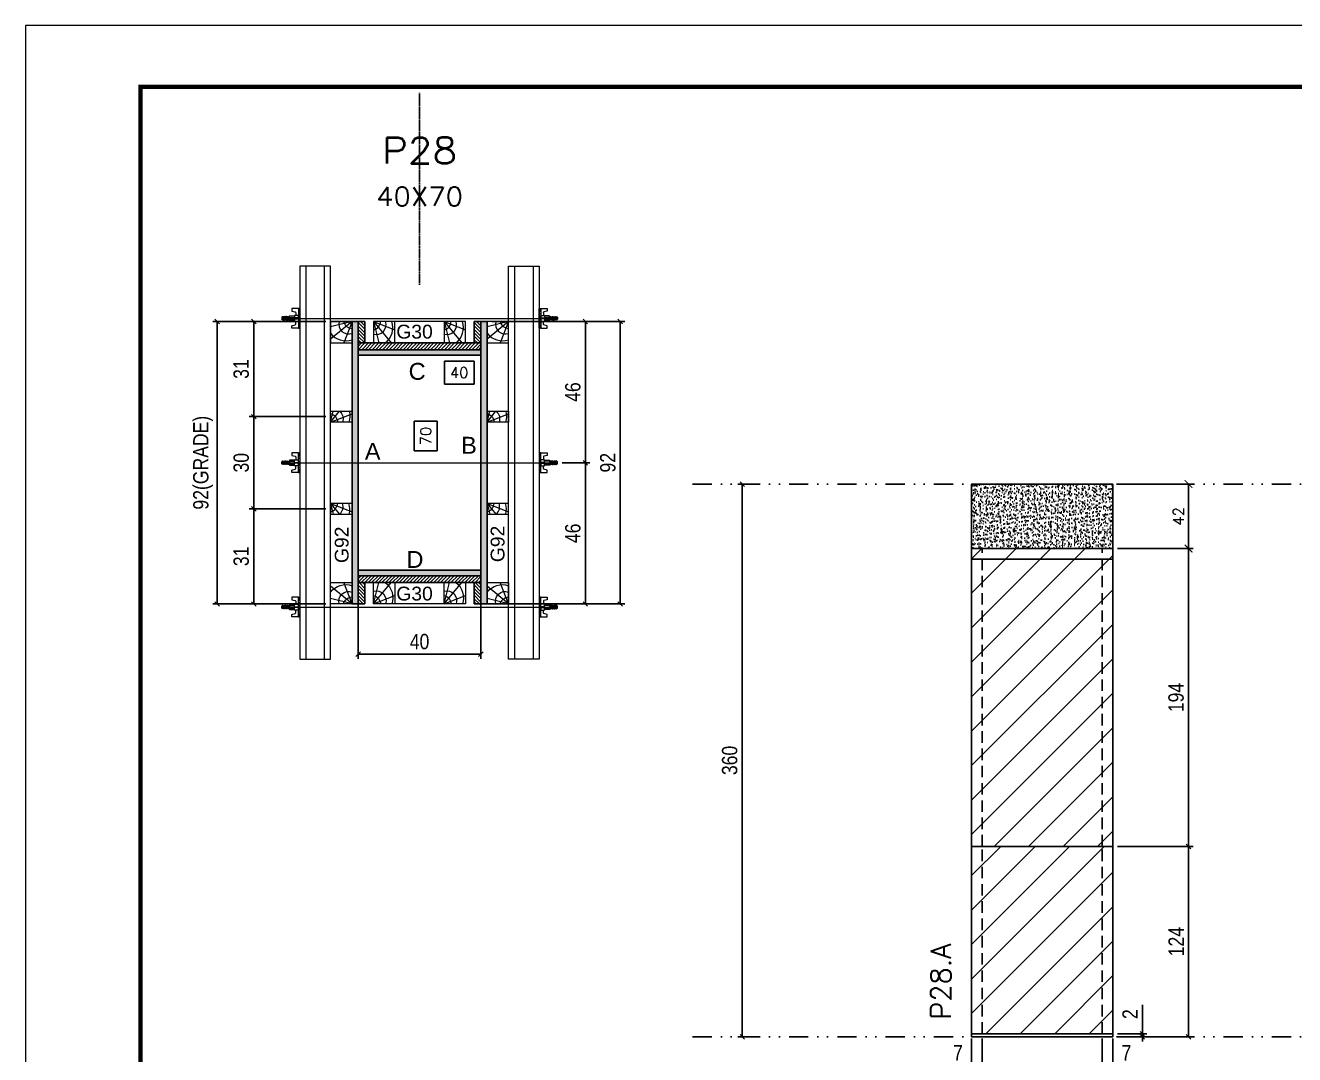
# Model space of a CAD drawing. Extents: x 2949 to 9203, y -16089 to 12527.
# Drawn here: x 4548 to 5374, y 8411 to 9081 of the extents above; entities that cross this region are included whole.
import ezdxf
from ezdxf.enums import TextEntityAlignment as Align

# ---------------------------------------------------------------- set-up
doc = ezdxf.new("R2010")
doc.units = 0
for name, pattern in [('DASHED', [0.75, 0.5, -0.25]), ('DIVIDE2', [0.625, 0.25, -0.125, 0, -0.125, 0, -0.125]), ('HIDDEN', [0.375, 0.25, -0.125])]:
    doc.linetypes.add(name, pattern=pattern)
for name, color, linetype in [('CHAPA', 1, 'Continuous'), ('COTA', 241, 'Continuous'), ('MEIO_PONT', 93, 'Continuous'), ('Nível', 160, 'Continuous'), ('Painéis', 200, 'Continuous'), ('Romaneio', 10, 'Continuous'), ('SARR_2.2x7', 40, 'Continuous'), ('SARRAFO', 251, 'Continuous'), ('Sarrafo de Pressão', 42, 'HIDDEN'), ('Texto de Titulo', 7, 'Continuous'), ('Texto Qtd Sarr', 242, 'Continuous'), ('TEXTO_GERAL', 7, 'Continuous')]:
    doc.layers.add(name, color=color, linetype=linetype)
for name, color, linetype, lineweight in [('Folhas', 255, 'Continuous', 9), ('Hachura', 251, 'Continuous', 9), ('Madeira', 126, 'Continuous', 18), ('Perfil Metálico', 224, 'Continuous', 18), ('SARRAFO DE PRESSAO', 251, 'DASHED', 9), ('Texto Seção', 7, 'Continuous', 15)]:
    doc.layers.add(name, color=color, linetype=linetype, lineweight=lineweight)
doc.styles.add('ARIAL', font='arial.ttf')
doc.styles.add('COTA TECNICA', font='techl___.ttf', dxfattribs={"height": 10})
doc.styles.add('COTA TECNICA 2X', font='techl___.ttf', dxfattribs={"height": 10})
doc.styles.add('COTA TECNICA-50', font='techl___.ttf', dxfattribs={"height": 10})
doc.styles.add('REGUA-120', font='ROMANS.shx', dxfattribs={"height": 15})
doc.styles.add('ROMANS', font='romans.shx')
doc.styles.add('SANSSERIF', font='sas_____.pfb')
doc.dimstyles.new('COTA PAINEL-50', dxfattribs={"dimtxt": 10, "dimasz": 3, "dimexe": 3, "dimexo": 3, "dimgap": 3, "dimtad": 1, "dimdec": 1, "dimzin": 12, "dimdsep": 46, "dimtxsty": 'COTA TECNICA-50', "dimblk1": 'OBLIQUE', "dimblk2": 'OBLIQUE', "dimsah": 1, "dimcen": 0.9, "dimclrd": 4, "dimclre": 4, "dimclrt": 240, "dimadec": 1, "dimazin": 3, "dimtfac": 1, "dimtdec": 1, "dimtmove": 0, "dimatfit": 3, "dimfxl": 1, "dimtolj": 1, "dimtzin": 12, "dimarcsym": 0})
doc.dimstyles.new('Cota Paínel', dxfattribs={"dimtxt": 7, "dimasz": 5, "dimexe": 3, "dimexo": 3, "dimgap": 3, "dimtad": 1, "dimdec": 1, "dimzin": 12, "dimdsep": 46, "dimtxsty": 'ROMANS', "dimblk": 'ARCHTICK', "dimcen": 0, "dimclrd": 4, "dimclre": 4, "dimclrt": 1, "dimadec": 1, "dimazin": 3, "dimtfac": 1, "dimtdec": 1, "dimtmove": 0, "dimatfit": 3, "dimldrblk": 'OBLIQUE', "dimfxl": 1, "dimtolj": 1, "dimtzin": 12, "dimarcsym": 0})
doc.dimstyles.new('PAINEL', dxfattribs={"dimtxt": 10, "dimasz": 3, "dimexe": 3, "dimexo": 3, "dimgap": 3, "dimtad": 1, "dimdec": 1, "dimzin": 12, "dimdsep": 46, "dimtxsty": 'COTA TECNICA', "dimblk1": 'OBLIQUE', "dimblk2": 'OBLIQUE', "dimsah": 1, "dimcen": 0.9, "dimclrd": 4, "dimclre": 4, "dimclrt": 240, "dimadec": 1, "dimazin": 3, "dimtfac": 1, "dimtdec": 1, "dimtmove": 0, "dimatfit": 3, "dimfxl": 1, "dimtolj": 1, "dimtzin": 12, "dimarcsym": 0})
doc.dimstyles.new('SECAO PILAR', dxfattribs={"dimtxt": 10, "dimasz": 3, "dimexe": 3, "dimexo": 3, "dimgap": 3, "dimtad": 1, "dimdec": 1, "dimlfac": 0.5, "dimzin": 12, "dimdsep": 46, "dimtxsty": 'COTA TECNICA 2X', "dimblk1": 'OBLIQUE', "dimblk2": 'OBLIQUE', "dimsah": 1, "dimcen": 0.9, "dimclrd": 256, "dimclre": 256, "dimclrt": 256, "dimadec": 1, "dimazin": 3, "dimtfac": 1, "dimtdec": 1, "dimtmove": 0, "dimatfit": 3, "dimfxl": 1, "dimtolj": 1, "dimtzin": 12, "dimarcsym": 0})
doc.dimstyles.new('SECÇÃO 2', dxfattribs={"dimtxt": 7, "dimasz": 6, "dimexe": 0.18, "dimexo": 2, "dimgap": -4, "dimtad": 3, "dimdec": 1, "dimlfac": 0.5, "dimzin": 12, "dimdsep": 46, "dimtxsty": 'ROMANS', "dimblk": 'ARCHTICK', "dimcen": 0.09, "dimse1": 1, "dimse2": 1, "dimsd1": 1, "dimsd2": 1, "dimclrd": 180, "dimclre": 5, "dimclrt": 1, "dimadec": 0, "dimazin": 3, "dimtfac": 1, "dimtdec": 1, "dimtofl": 0, "dimtmove": 0, "dimatfit": 3, "dimldrblk": 'ARCHTICK', "dimfxl": 1, "dimtolj": 1, "dimtzin": 0, "dimarcsym": 0})

# ---------------------------------------------------------------- blocks, each defined once
blk = doc.blocks.new('9999999999')
at = {"layer": 'Folhas'}
blk.add_lwpolyline([(98138.98, 34190.21), (99623.98, 34190.21), (99623.98, 35240.21), (98138.98, 35240.21)], close=True, dxfattribs=at)
at = {"layer": 'Folhas', "color": 30, "const_width": 3}
blk.add_lwpolyline([(98213.98, 34230.21), (99583.98, 34230.21), (99583.98, 35200.21), (98213.98, 35200.21)], close=True, dxfattribs=at)
blk = doc.blocks.new('*D461')
at = {"layer": 'COTA', "color": 180, "lineweight": -2, "transparency": 16777216}
for p, q in [((4815.84, 8823.22), (4800.84, 8823.22)), ((4800.84, 8823.22), (4800.84, 8803.89)), ((4815.84, 8803.89), (4815.84, 8823.22)), ((4800.84, 8803.89), (4815.84, 8803.89))]:
    blk.add_line(p, q, dxfattribs=at)
at = {"layer": 'Defpoints', "color": 0, "transparency": 16777216}
for p in [(4764.33, 8866.19), (4764.33, 8726.19), (4819.84, 8726.19)]:
    blk.add_point(p, dxfattribs=at)
at = {"layer": 'COTA', "color": 1, "transparency": 16777216, "insert": (4808.34, 8813.56), "char_height": 7, "attachment_point": 5, "rotation": 90, "style": 'ROMANS'}
blk.add_mtext('\\A1;70', dxfattribs=at)
blk = doc.blocks.new('_ArchTick')
at = {"color": 0, "linetype": 'ByBlock', "const_width": 0.15}
blk.add_lwpolyline([(-0.5, -0.5), (0.5, 0.5)], dxfattribs=at)
blk = doc.blocks.new('_Oblique')
at = {"color": 0, "linetype": 'ByBlock', "lineweight": -2}
blk.add_line((-0.5, -0.5), (0.5, 0.5), dxfattribs=at)
blk = doc.blocks.new('*D462')
at = {"layer": 'COTA', "lineweight": -2, "transparency": 16777216}
for p, q in [((4851.33, 8888.19), (4938.1, 8888.19)), ((4935.1, 8888.19), (4935.1, 8704.19)), ((4851.33, 8704.19), (4938.1, 8704.19))]:
    blk.add_line(p, q, dxfattribs=at)
at = {"layer": 'Defpoints', "color": 0, "transparency": 16777216}
for p in [(4848.33, 8888.19), (4848.33, 8704.19), (4935.1, 8704.19)]:
    blk.add_point(p, dxfattribs=at)
at = {"layer": 'COTA', "lineweight": -2, "transparency": 16777216, "xscale": 3, "yscale": 3, "zscale": 3}
for p, rotation in [((4935.1, 8888.19), 90), ((4935.1, 8704.19), 270)]:
    blk.add_blockref('_Oblique', p, dxfattribs=dict(at, rotation=rotation))
at = {"layer": 'COTA', "transparency": 16777216, "insert": (4927.02, 8796.19), "char_height": 10, "attachment_point": 5, "rotation": 90, "style": 'COTA TECNICA 2X'}
blk.add_mtext('\\A1;92', dxfattribs=at)
blk = doc.blocks.new('*D463')
at = {"layer": 'COTA', "lineweight": -2, "transparency": 16777216}
for p, q in [((4885.33, 8888.19), (4915.33, 8888.19)), ((4912.33, 8888.19), (4912.33, 8796.19)), ((4897.13, 8796.19), (4915.33, 8796.19))]:
    blk.add_line(p, q, dxfattribs=at)
at = {"layer": 'Defpoints', "color": 0, "transparency": 16777216}
for p in [(4882.33, 8888.19), (4894.13, 8796.19), (4912.33, 8796.19)]:
    blk.add_point(p, dxfattribs=at)
at = {"layer": 'COTA', "lineweight": -2, "transparency": 16777216, "xscale": 3, "yscale": 3, "zscale": 3}
for p, rotation in [((4912.33, 8888.19), 90), ((4912.33, 8796.19), 270)]:
    blk.add_blockref('_Oblique', p, dxfattribs=dict(at, rotation=rotation))
at = {"layer": 'COTA', "transparency": 16777216, "insert": (4904.23, 8842.19), "char_height": 10, "attachment_point": 5, "rotation": 90, "style": 'COTA TECNICA 2X'}
blk.add_mtext('\\A1;46', dxfattribs=at)
blk = doc.blocks.new('*D464')
at = {"layer": 'COTA', "lineweight": -2, "transparency": 16777216}
for p, q in [((4897.13, 8796.19), (4915.33, 8796.19)), ((4912.33, 8704.19), (4912.33, 8796.19)), ((4885.33, 8704.19), (4915.33, 8704.19))]:
    blk.add_line(p, q, dxfattribs=at)
at = {"layer": 'Defpoints', "color": 0, "transparency": 16777216}
for p in [(4894.13, 8796.19), (4912.33, 8796.19), (4882.33, 8704.19)]:
    blk.add_point(p, dxfattribs=at)
at = {"layer": 'COTA', "lineweight": -2, "transparency": 16777216, "xscale": 3, "yscale": 3, "zscale": 3}
for p, rotation in [((4912.33, 8796.19), 90), ((4912.33, 8704.19), 270)]:
    blk.add_blockref('_Oblique', p, dxfattribs=dict(at, rotation=rotation))
at = {"layer": 'COTA', "transparency": 16777216, "insert": (4904.23, 8750.19), "char_height": 10, "attachment_point": 5, "rotation": 90, "style": 'COTA TECNICA 2X'}
blk.add_mtext('\\A1;46', dxfattribs=at)
blk = doc.blocks.new('*D465')
at = {"layer": 'COTA', "color": 180, "lineweight": -2, "transparency": 16777216}
for p, q in [((4839.83, 8862.39), (4820.5, 8862.39)), ((4820.5, 8862.39), (4820.5, 8847.39)), ((4839.83, 8847.39), (4839.83, 8862.39)), ((4820.5, 8847.39), (4839.83, 8847.39))]:
    blk.add_line(p, q, dxfattribs=at)
at = {"layer": 'Defpoints', "color": 0, "transparency": 16777216}
for p in [(4764.33, 8866.19), (4844.33, 8866.19), (4844.33, 8843.39)]:
    blk.add_point(p, dxfattribs=at)
at = {"layer": 'COTA', "color": 1, "transparency": 16777216, "insert": (4830.16, 8854.89), "char_height": 7, "attachment_point": 5, "style": 'ROMANS'}
blk.add_mtext('\\A1;40', dxfattribs=at)
blk = doc.blocks.new('titulo1')
at = {"layer": 'Defpoints', "color": 252, "linetype": 'HIDDEN', "ltscale": 2}
blk.add_line((0, 0), (0, 125), dxfattribs=at)
at = {"layer": 'Defpoints', "style": 'ROMANS', "oblique": 15}
blk.add_attdef('FOLHA', text='', height=10, dxfattribs=at).set_placement((0, 15.58), align=Align.MIDDLE_CENTER)
at = {"layer": 'Texto Qtd Sarr', "color": 3, "style": 'ROMANS', "oblique": 15}
for tag, height, p in [('TITULO', 17, (0, 71.45)), ('SEÇÃO', 12, (0, 41.55))]:
    blk.add_attdef(tag, text='', height=height, dxfattribs=at).set_placement(p, align=Align.MIDDLE_CENTER)
blk = doc.blocks.new('PONTALETE')
at = {"layer": 'Madeira'}
for q in [(2.71, 7), (7, 5.76), (7, 1.74)]:
    blk.add_line((0, 0), q, dxfattribs=at)
blk.add_lwpolyline([(0, 0), (7, 0), (7, 7), (0, 7)], close=True, dxfattribs=at)
for centre, radius, start, end in [((2.04, 0.06), 6.23, 37.2818, 109.0913), ((1.09, 0.9), 3.19, 343.603, 109.9847), ((-0.21, -0.78), 3.09, 14.6322, 86.0383)]:
    blk.add_arc(centre, radius, start, end, dxfattribs=at)
blk = doc.blocks.new('*D466')
at = {"layer": 'COTA', "lineweight": -2, "transparency": 16777216}
for p, q in [((4743.33, 8888.19), (4669.55, 8888.19)), ((4672.55, 8888.19), (4672.55, 8704.19)), ((4743.33, 8704.19), (4669.55, 8704.19))]:
    blk.add_line(p, q, dxfattribs=at)
at = {"layer": 'Defpoints', "color": 0, "transparency": 16777216}
for p in [(4746.33, 8888.19), (4672.55, 8704.19), (4746.33, 8704.19)]:
    blk.add_point(p, dxfattribs=at)
at = {"layer": 'COTA', "lineweight": -2, "transparency": 16777216, "xscale": 3, "yscale": 3, "zscale": 3}
for p, rotation in [((4672.55, 8888.19), 90), ((4672.55, 8704.19), 270)]:
    blk.add_blockref('_Oblique', p, dxfattribs=dict(at, rotation=rotation))
at = {"layer": 'COTA', "transparency": 16777216, "insert": (4663.33, 8796.19), "char_height": 10, "attachment_point": 5, "rotation": 90, "style": 'COTA TECNICA 2X'}
blk.add_mtext('\\A1;92(GRADE)', dxfattribs=at)
blk = doc.blocks.new('MEIO PONTALETE')
at = {"layer": 'Madeira'}
for q in [(2.71, 7), (3.5, 2.88), (3.5, 0.87)]:
    blk.add_line((0, 0), q, dxfattribs=at)
blk.add_lwpolyline([(0, 0), (3.5, 0), (3.5, 7), (0, 7)], close=True, dxfattribs=at)
for centre, radius, start, end in [((2.04, 0.06), 6.23, 76.4499, 109.0913), ((1.09, 0.9), 3.19, 40.9063, 109.9847), ((-0.21, -0.78), 3.09, 14.6322, 86.0383)]:
    blk.add_arc(centre, radius, start, end, dxfattribs=at)
blk = doc.blocks.new('*D467')
at = {"layer": 'COTA', "lineweight": -2, "transparency": 16777216}
for p, q in [((4743.33, 8766.19), (4693.39, 8766.19)), ((4696.39, 8766.19), (4696.39, 8704.19)), ((4743.33, 8704.19), (4693.39, 8704.19))]:
    blk.add_line(p, q, dxfattribs=at)
at = {"layer": 'Defpoints', "color": 0, "transparency": 16777216}
for p in [(4746.33, 8766.19), (4696.39, 8704.19), (4746.33, 8704.19)]:
    blk.add_point(p, dxfattribs=at)
at = {"layer": 'COTA', "lineweight": -2, "transparency": 16777216, "xscale": 3, "yscale": 3, "zscale": 3}
for p, rotation in [((4696.39, 8766.19), 90), ((4696.39, 8704.19), 270)]:
    blk.add_blockref('_Oblique', p, dxfattribs=dict(at, rotation=rotation))
at = {"layer": 'COTA', "transparency": 16777216, "insert": (4688.17, 8735.19), "char_height": 10, "attachment_point": 5, "rotation": 90, "style": 'COTA TECNICA 2X'}
blk.add_mtext('\\A1;31', dxfattribs=at)
blk = doc.blocks.new('C')
at = {"layer": 'Hachura', "color": 0}
for p, q in [((0, 3.22), (0, -3.22)), ((0.45, 3.22), (0, 3.22)), ((0.46, 3.16), (0, 3.16)), ((0.46, 3.05), (0, 3.05)), ((0.46, 2.88), (0, 2.88)), ((0, 2.75), (0, -1.16)), ((0.46, 2.65), (0, 2.65)), ((0.46, 2.23), (0, 2.23)), ((0.46, 1.51), (0, 1.51)), ((0.39, 0.49), (0.17, 0.49)), ((0.45, -3.23), (0.45, 3.22)), ((0.45, 3.22), (2.58, 3.22)), ((1.74, 0.97), (0.45, 0.97)), ((1.45, 0.1), (0.45, 0.1)), ((1.35, 1.94), (1.35, 0.96)), ((2.58, 2.39), (1.47, 2.09)), ((1.74, -0.97), (1.74, 0.97)), ((1.74, 0.97), (1.74, 0.84)), ((1.74, 0.97), (1.74, 0.84)), ((1.74, 0.84), (3.35, 0.84)), ((3.35, 0.45), (1.74, 0.45)), ((2.58, 3.22), (2.58, 2.39)), ((3.32, 0.84), (3.32, -0.84)), ((3.35, 0.84), (3.35, -0.84)), ((3.68, 0.45), (3.35, 0.45)), ((3.84, -0.52), (3.35, 0.45)), ((3.35, 0.06), (3.67, -0.57)), ((3.68, 0.45), (4.16, -0.52)), ((3.72, 0.5), (4.25, -0.57)), ((4.37, -0.55), (3.83, 0.53)), ((4.15, 0.45), (3.93, 0.45)), ((4.42, -0.52), (3.93, 0.45)), ((4.15, 0.45), (4.26, 0.45)), ((4.26, 0.45), (4.74, -0.52)), ((4.3, 0.5), (4.83, -0.57)), ((4.95, -0.55), (4.41, 0.53)), ((4.51, 0.45), (4.84, 0.45)), ((5, -0.52), (4.51, 0.45)), ((4.84, 0.45), (5.32, -0.52)), ((4.88, 0.5), (5.41, -0.57)), ((5.53, -0.55), (4.99, 0.53)), ((5.58, -0.52), (5.09, 0.45)), ((5.42, 0.45), (5.09, 0.45)), ((5.58, -0.52), (5.09, 0.45)), ((5.42, 0.45), (5.74, -0.19)), ((5.46, 0.5), (5.74, -0.07)), ((5.74, 0.19), (5.57, 0.53)), ((5.74, 0.32), (5.68, 0.45)), ((5.68, 0.45), (5.74, 0.45)), ((5.74, 0.45), (5.9, 0.29)), ((5.74, 0.45), (5.74, -0.52)), ((5.9, -0.36), (5.9, 0.29)), ((0.45, 0), (0, 0)), ((0.46, -1.52), (0, -1.52)), ((0.46, -2.23), (0, -2.23)), ((0.46, -2.65), (0, -2.65)), ((0.46, -2.88), (0, -2.88)), ((0.46, -3.05), (0, -3.05)), ((0.46, -3.16), (0, -3.16)), ((0, -3.22), (2.57, -3.22)), ((0.08, -0.48), (0.29, -0.48)), ((0.29, -0.48), (0.4, -0.48)), ((0.45, 0), (0.45, -0.97)), ((0.45, -0.16), (1.45, -0.16)), ((0.45, -0.65), (0.45, -0.32)), ((0.45, -3.23), (0.45, -0.65)), ((0.45, -0.97), (1.74, -0.97)), ((1.35, -1.94), (1.35, -0.97)), ((2.58, -2.39), (1.47, -2.1)), ((3.35, -0.32), (1.74, -0.32)), ((3.35, -0.84), (1.74, -0.84)), ((2.58, -3.23), (2.58, -2.39)), ((3.35, -0.07), (3.58, -0.52)), ((3.35, -0.52), (3.58, -0.52)), ((3.84, -0.52), (4.16, -0.52)), ((4.42, -0.52), (4.74, -0.52)), ((4.63, -0.52), (4.74, -0.52)), ((5, -0.52), (5.32, -0.52)), ((5.58, -0.52), (5.74, -0.52)), ((5.74, -0.52), (5.9, -0.36)), ((5.74, -0.52), (5.74, -0.52))]:
    blk.add_line(p, q, dxfattribs=at)
for centre, radius, start, end in [((1.52, 1.94), 0.161, 104.7436, 180), ((1.44, -0.03), 0.129, 272.695, 87.305), ((3.81, 0.39), 0.143, 25.5688, 154.4312), ((4.39, 0.39), 0.143, 25.5688, 154.4312), ((4.97, 0.39), 0.143, 25.5688, 154.4312), ((5.55, 0.39), 0.143, 25.5688, 154.4312), ((0.17, -0.37), 0.174, 221.744, 317.8592), ((1.52, -1.94), 0.161, 180, 255.2564), ((3.71, -0.4), 0.174, 222.1408, 318.256), ((4.29, -0.4), 0.174, 222.1408, 318.256), ((4.87, -0.4), 0.174, 222.1408, 318.256), ((5.45, -0.4), 0.174, 222.1408, 318.256), ((5.61, -0.4), 0.174, 317.8592, 318.256)]:
    blk.add_arc(centre, radius, start, end, dxfattribs=at)
blk = doc.blocks.new('*D468')
at = {"layer": 'COTA', "lineweight": -2, "transparency": 16777216}
for p, q in [((4743.33, 8888.19), (4693.39, 8888.19)), ((4696.39, 8888.19), (4696.39, 8826.19)), ((4743.33, 8826.19), (4693.39, 8826.19))]:
    blk.add_line(p, q, dxfattribs=at)
at = {"layer": 'Defpoints', "color": 0, "transparency": 16777216}
for p in [(4746.33, 8888.19), (4696.39, 8826.19), (4746.33, 8826.19)]:
    blk.add_point(p, dxfattribs=at)
at = {"layer": 'COTA', "lineweight": -2, "transparency": 16777216, "xscale": 3, "yscale": 3, "zscale": 3}
for p, rotation in [((4696.39, 8888.19), 90), ((4696.39, 8826.19), 270)]:
    blk.add_blockref('_Oblique', p, dxfattribs=dict(at, rotation=rotation))
at = {"layer": 'COTA', "transparency": 16777216, "insert": (4688.17, 8857.19), "char_height": 10, "attachment_point": 5, "rotation": 90, "style": 'COTA TECNICA 2X'}
blk.add_mtext('\\A1;31', dxfattribs=at)
blk = doc.blocks.new('*D469')
at = {"layer": 'COTA', "lineweight": -2, "transparency": 16777216}
for p, q in [((4743.33, 8826.19), (4693.39, 8826.19)), ((4696.39, 8826.19), (4696.39, 8766.19)), ((4743.33, 8766.19), (4693.39, 8766.19))]:
    blk.add_line(p, q, dxfattribs=at)
at = {"layer": 'Defpoints', "color": 0, "transparency": 16777216}
for p in [(4746.33, 8826.19), (4696.39, 8766.19), (4746.33, 8766.19)]:
    blk.add_point(p, dxfattribs=at)
at = {"layer": 'COTA', "lineweight": -2, "transparency": 16777216, "xscale": 3, "yscale": 3, "zscale": 3}
for p, rotation in [((4696.39, 8826.19), 90), ((4696.39, 8766.19), 270)]:
    blk.add_blockref('_Oblique', p, dxfattribs=dict(at, rotation=rotation))
at = {"layer": 'COTA', "transparency": 16777216, "insert": (4688.17, 8796.19), "char_height": 10, "attachment_point": 5, "rotation": 90, "style": 'COTA TECNICA 2X'}
blk.add_mtext('\\A1;30', dxfattribs=at)
blk = doc.blocks.new('*D480')
at = {"layer": 'COTA', "lineweight": -2, "transparency": 16777216}
for p, q in [((4764.33, 8719.59), (4764.33, 8668.55)), ((4844.33, 8719.59), (4844.33, 8668.55)), ((4764.33, 8671.55), (4844.33, 8671.55))]:
    blk.add_line(p, q, dxfattribs=at)
at = {"layer": 'Defpoints', "color": 0, "transparency": 16777216}
for p in [(4764.33, 8722.59), (4844.33, 8722.59), (4844.33, 8671.55)]:
    blk.add_point(p, dxfattribs=at)
at = {"layer": 'COTA', "lineweight": -2, "transparency": 16777216, "xscale": 3, "yscale": 3, "zscale": 3, "rotation": 180}
blk.add_blockref('_Oblique', (4764.33, 8671.55), dxfattribs=at)
at = {"layer": 'COTA', "lineweight": -2, "transparency": 16777216, "xscale": 3, "yscale": 3, "zscale": 3}
blk.add_blockref('_Oblique', (4844.33, 8671.55), dxfattribs=at)
at = {"layer": 'COTA', "transparency": 16777216, "insert": (4804.33, 8679.65), "char_height": 10, "attachment_point": 5, "style": 'COTA TECNICA 2X'}
blk.add_mtext('\\A1;40', dxfattribs=at)
blk = doc.blocks.new('*D481')
at = {"layer": 'Defpoints', "color": 0, "linetype": 'ByBlock', "transparency": 16777216}
for p in [(5024.96, 8782.29), (5014.61, 8422.29), (5024.96, 8422.29)]:
    blk.add_point(p, dxfattribs=at)
at = {"layer": 'Romaneio', "color": 4, "linetype": 'ByBlock', "lineweight": -2, "transparency": 16777216}
for p, q in [((5021.96, 8782.29), (5011.61, 8782.29)), ((5014.61, 8782.29), (5014.61, 8422.29)), ((5021.96, 8422.29), (5011.61, 8422.29))]:
    blk.add_line(p, q, dxfattribs=at)
at = {"layer": 'Romaneio', "color": 4, "linetype": 'ByBlock', "lineweight": -2, "transparency": 16777216, "xscale": 3, "yscale": 3, "zscale": 3}
for p, rotation in [((5014.61, 8782.29), 90), ((5014.61, 8422.29), 270)]:
    blk.add_blockref('_Oblique', p, dxfattribs=dict(at, rotation=rotation))
at = {"layer": 'Romaneio', "color": 240, "linetype": 'ByBlock', "transparency": 16777216, "insert": (5006.39, 8602.29), "char_height": 10, "attachment_point": 5, "rotation": 90, "style": 'COTA TECNICA'}
blk.add_mtext('\\A1;360', dxfattribs=at)
blk = doc.blocks.new('*D451')
at = {"layer": 'COTA', "color": 4, "lineweight": -2, "transparency": 16777216}
for p, q in [((5163.95, 8421.29), (5163.95, 8367.12)), ((5255.95, 8421.29), (5255.95, 8367.12)), ((5255.95, 8370.12), (5163.95, 8370.12))]:
    blk.add_line(p, q, dxfattribs=at)
at = {"layer": 'Defpoints', "color": 0, "transparency": 16777216}
for p in [(5163.95, 8424.29), (5255.95, 8424.29), (5163.95, 8370.12)]:
    blk.add_point(p, dxfattribs=at)
at = {"layer": 'COTA', "color": 4, "lineweight": -2, "transparency": 16777216, "xscale": 3, "yscale": 3, "zscale": 3, "rotation": 180}
blk.add_blockref('_Oblique', (5163.95, 8370.12), dxfattribs=at)
at = {"layer": 'COTA', "color": 4, "lineweight": -2, "transparency": 16777216, "xscale": 3, "yscale": 3, "zscale": 3}
blk.add_blockref('_Oblique', (5255.95, 8370.12), dxfattribs=at)
at = {"layer": 'COTA', "color": 240, "transparency": 16777216, "insert": (5209.95, 8378.2), "char_height": 10, "attachment_point": 5, "style": 'COTA TECNICA'}
blk.add_mtext('\\A1;92', dxfattribs=at)
blk = doc.blocks.new('*D452')
at = {"layer": 'COTA', "color": 4, "lineweight": -2, "transparency": 16777216}
for p, q in [((5248.95, 8421.29), (5248.95, 8400.78)), ((5255.95, 8419.29), (5255.95, 8400.78)), ((5248.95, 8403.78), (5255.95, 8403.78)), ((5255.95, 8403.78), (5270.68, 8403.78))]:
    blk.add_line(p, q, dxfattribs=at)
at = {"layer": 'Defpoints', "color": 0, "transparency": 16777216}
for p in [(5248.95, 8424.29), (5255.95, 8422.29), (5255.95, 8403.78)]:
    blk.add_point(p, dxfattribs=at)
at = {"layer": 'COTA', "color": 4, "lineweight": -2, "transparency": 16777216, "xscale": 3, "yscale": 3, "zscale": 3, "rotation": 180}
blk.add_blockref('_Oblique', (5248.95, 8403.78), dxfattribs=at)
at = {"layer": 'COTA', "color": 4, "lineweight": -2, "transparency": 16777216, "xscale": 3, "yscale": 3, "zscale": 3}
blk.add_blockref('_Oblique', (5255.95, 8403.78), dxfattribs=at)
at = {"layer": 'COTA', "color": 240, "transparency": 16777216, "insert": (5264.82, 8411.86), "char_height": 10, "attachment_point": 5, "style": 'COTA TECNICA-50'}
blk.add_mtext('\\A1;7', dxfattribs=at)
blk = doc.blocks.new('*D453')
at = {"layer": 'COTA', "color": 4, "lineweight": -2, "transparency": 16777216}
for p, q in [((5163.95, 8419.29), (5163.95, 8400.78)), ((5170.95, 8421.29), (5170.95, 8400.78)), ((5163.95, 8403.78), (5149.22, 8403.78)), ((5170.95, 8403.78), (5163.95, 8403.78))]:
    blk.add_line(p, q, dxfattribs=at)
at = {"layer": 'Defpoints', "color": 0, "transparency": 16777216}
for p in [(5163.95, 8422.29), (5170.95, 8424.29), (5163.95, 8403.78)]:
    blk.add_point(p, dxfattribs=at)
at = {"layer": 'COTA', "color": 4, "lineweight": -2, "transparency": 16777216, "xscale": 3, "yscale": 3, "zscale": 3, "rotation": 180}
blk.add_blockref('_Oblique', (5163.95, 8403.78), dxfattribs=at)
at = {"layer": 'COTA', "color": 4, "lineweight": -2, "transparency": 16777216, "xscale": 3, "yscale": 3, "zscale": 3}
blk.add_blockref('_Oblique', (5170.95, 8403.78), dxfattribs=at)
at = {"layer": 'COTA', "color": 240, "transparency": 16777216, "insert": (5155.09, 8411.86), "char_height": 10, "attachment_point": 5, "style": 'COTA TECNICA-50'}
blk.add_mtext('\\A1;7', dxfattribs=at)
blk = doc.blocks.new('*D475')
at = {"layer": 'Defpoints', "color": 0, "linetype": 'ByBlock', "transparency": 16777216}
for p in [(5255.95, 8546.29), (5305.32, 8546.29), (5255.95, 8422.29)]:
    blk.add_point(p, dxfattribs=at)
at = {"layer": 'Romaneio', "color": 4, "linetype": 'ByBlock', "lineweight": -2, "transparency": 16777216}
for p, q in [((5258.95, 8546.29), (5308.32, 8546.29)), ((5305.32, 8422.29), (5305.32, 8546.29)), ((5258.95, 8422.29), (5308.32, 8422.29))]:
    blk.add_line(p, q, dxfattribs=at)
at = {"layer": 'Romaneio', "color": 4, "linetype": 'ByBlock', "lineweight": -2, "transparency": 16777216, "xscale": 3, "yscale": 3, "zscale": 3}
for p, rotation in [((5305.32, 8546.29), 90), ((5305.32, 8422.29), 270)]:
    blk.add_blockref('_Oblique', p, dxfattribs=dict(at, rotation=rotation))
at = {"layer": 'Romaneio', "color": 240, "linetype": 'ByBlock', "transparency": 16777216, "insert": (5297.25, 8484.29), "char_height": 10, "attachment_point": 5, "rotation": 90, "style": 'COTA TECNICA'}
blk.add_mtext('\\A1;124', dxfattribs=at)
blk = doc.blocks.new('*D454')
at = {"layer": 'COTA', "color": 4, "lineweight": -2, "transparency": 16777216}
for p, q in [((5275.21, 8424.29), (5275.21, 8443.09)), ((5258.95, 8424.29), (5278.21, 8424.29)), ((5258.95, 8422.29), (5278.21, 8422.29)), ((5275.21, 8422.29), (5275.21, 8424.29)), ((5275.21, 8422.29), (5275.21, 8419.29))]:
    blk.add_line(p, q, dxfattribs=at)
at = {"layer": 'Defpoints', "color": 0, "transparency": 16777216}
for p in [(5255.95, 8424.29), (5255.95, 8422.29), (5275.21, 8422.29)]:
    blk.add_point(p, dxfattribs=at)
at = {"layer": 'COTA', "color": 4, "lineweight": -2, "transparency": 16777216, "xscale": 3, "yscale": 3, "zscale": 3}
for p, rotation in [((5275.21, 8424.29), 270), ((5275.21, 8422.29), 90)]:
    blk.add_blockref('_Oblique', p, dxfattribs=dict(at, rotation=rotation))
at = {"layer": 'COTA', "color": 240, "transparency": 16777216, "insert": (5267.21, 8437.04), "char_height": 10, "attachment_point": 5, "rotation": 90, "style": 'COTA TECNICA-50'}
blk.add_mtext('\\A1;2', dxfattribs=at)
blk = doc.blocks.new('*D476')
at = {"layer": 'Defpoints', "color": 0, "linetype": 'ByBlock', "transparency": 16777216}
for p in [(5255.95, 8740.27), (5305.32, 8740.27), (5255.95, 8546.29)]:
    blk.add_point(p, dxfattribs=at)
at = {"layer": 'Romaneio', "color": 4, "linetype": 'ByBlock', "lineweight": -2, "transparency": 16777216}
for p, q in [((5258.95, 8740.27), (5308.32, 8740.27)), ((5305.32, 8546.29), (5305.32, 8740.27)), ((5258.95, 8546.29), (5308.32, 8546.29))]:
    blk.add_line(p, q, dxfattribs=at)
at = {"layer": 'Romaneio', "color": 4, "linetype": 'ByBlock', "lineweight": -2, "transparency": 16777216, "xscale": 3, "yscale": 3, "zscale": 3}
for p, rotation in [((5305.32, 8740.27), 90), ((5305.32, 8546.29), 270)]:
    blk.add_blockref('_Oblique', p, dxfattribs=dict(at, rotation=rotation))
at = {"layer": 'Romaneio', "color": 240, "linetype": 'ByBlock', "transparency": 16777216, "insert": (5297.22, 8643.28), "char_height": 10, "attachment_point": 5, "rotation": 90, "style": 'COTA TECNICA'}
blk.add_mtext('\\A1;194', dxfattribs=at)
blk = doc.blocks.new('*D479')
at = {"layer": 'Defpoints', "color": 0, "linetype": 'ByBlock', "transparency": 16777216}
for p in [(5255.95, 8546.29), (5305.32, 8546.29), (5255.95, 8422.29)]:
    blk.add_point(p, dxfattribs=at)
at = {"layer": 'Romaneio', "color": 4, "linetype": 'ByBlock', "lineweight": -2, "transparency": 16777216}
for p, q in [((5258.95, 8546.29), (5308.32, 8546.29)), ((5305.32, 8422.29), (5305.32, 8546.29)), ((5258.95, 8422.29), (5308.32, 8422.29))]:
    blk.add_line(p, q, dxfattribs=at)
at = {"layer": 'Romaneio', "color": 4, "linetype": 'ByBlock', "lineweight": -2, "transparency": 16777216, "xscale": 3, "yscale": 3, "zscale": 3}
for p, rotation in [((5305.32, 8546.29), 90), ((5305.32, 8422.29), 270)]:
    blk.add_blockref('_Oblique', p, dxfattribs=dict(at, rotation=rotation))
at = {"layer": 'Romaneio', "color": 240, "linetype": 'ByBlock', "transparency": 16777216, "insert": (5297.25, 8484.29), "char_height": 10, "attachment_point": 5, "rotation": 90, "style": 'COTA TECNICA'}
blk.add_mtext('\\A1;124', dxfattribs=at)
blk = doc.blocks.new('*D470')
at = {"layer": 'COTA', "color": 4, "lineweight": -2, "transparency": 16777216}
for p, q in [((5258.95, 8782.29), (5308.32, 8782.29)), ((5305.32, 8740.27), (5305.32, 8782.29)), ((5258.95, 8740.27), (5308.32, 8740.27))]:
    blk.add_line(p, q, dxfattribs=at)
at = {"layer": 'Defpoints', "color": 0, "transparency": 16777216}
for p in [(5255.95, 8782.29), (5305.32, 8782.29), (5255.95, 8740.27)]:
    blk.add_point(p, dxfattribs=at)
at = {"layer": 'COTA', "color": 4, "lineweight": -2, "transparency": 16777216, "xscale": 5, "yscale": 5, "zscale": 5}
for p, rotation in [((5305.32, 8782.29), 90), ((5305.32, 8740.27), 270)]:
    blk.add_blockref('_ArchTick', p, dxfattribs=dict(at, rotation=rotation))
at = {"layer": 'COTA', "color": 1, "transparency": 16777216, "insert": (5298.82, 8761.28), "char_height": 7, "attachment_point": 5, "rotation": 90, "style": 'ROMANS'}
blk.add_mtext('\\A1;42', dxfattribs=at)

msp = doc.modelspace()

# ---------------------------------------------------------------- hatches: boundary and pattern name
at = {"layer": 'COTA', "linetype": 'ByBlock'}
h = msp.add_hatch(dxfattribs=at)
h.set_pattern_fill('AR-CONC', color=256, scale=0.03)
h.set_pattern_definition([(50, (-126071.9665, -22730.491), (5.46554007, -0.47817257), [0.5715, -6.2865]), (355, (-126071.9665, -22730.491), (-1.05730264, 5.73170536), [0.4572, -5.02921753]), (100.4514447, (-126071.511, -22730.531), (4.40823741, 5.25353256), [0.48570026, -5.34270734]), (46.1842, (-126071.9665, -22728.967), (8.13237123, -1.26126984), [0.85725, -9.42975]), (96.6355576, (-126071.289, -22729.072), (7.122124, 7.42278374), [0.7285507, -8.01406824]), (351.184151, (-126071.9665, -22728.967), (7.122124, 7.42278374), [0.685799, -7.54379196]), (21, (-126071.2045, -22729.348), (4.54843174, -3.06795595), [0.5715, -6.2865]), (326, (-126071.2045, -22729.348), (1.85406085, 5.52563898), [0.4572, -5.0292]), (71.451445, (-126070.8255, -22729.6037), (6.40249258, 2.45768307), [0.48570026, -5.34269813]), (37.5, (-126071.9665, -22730.491), (0.092658098, 2.536651166), [0, -4.96824, 0, -5.1054, 0, -5.04825]), (7.5, (-126071.9665, -22730.491), (2.004589875, 3.005417245), [0, -2.91084, 0, -4.85394, 0, -1.92405]), (327.5, (-126073.6658, -22730.491), (4.067717855, -0.17186232), [0, -1.905, 0, -5.9436, 0, -7.8867]), (317.5, (-126074.4278, -22730.491), (4.44387544, 0.76279473), [0, -2.4765, 0, -3.94716, 0, -5.6007])])
h.paths.add_polyline_path([(5255.95, 8782.27), (5163.95, 8782.27), (5163.95, 8740.27), (5255.95, 8740.27)])
at = {"layer": 'Hachura'}
h = msp.add_hatch(color=256, dxfattribs=at)
h.dxf.hatch_style = 1
h.paths.add_polyline_path([(4764.33, 8704.19), (4760.33, 8704.19), (4760.33, 8888.19), (4764.33, 8888.19)])
h = msp.add_hatch(color=256, dxfattribs=at)
h.dxf.hatch_style = 1
h.paths.add_polyline_path([(4764.33, 8704.19), (4760.33, 8704.19), (4760.33, 8888.19), (4764.33, 8888.19)])
h = msp.add_hatch(dxfattribs=at)
h.set_pattern_fill('ANSI31', color=256, scale=0.5, angle=90, style=0)
h.set_pattern_definition([(135, (-18127.0793, 18012.1393), (-1.12253202, -1.12253202), [])])
h.paths.add_polyline_path([(4764.33, 8874.19), (4768.73, 8874.19), (4768.73, 8888.19), (4764.33, 8888.19)])
h = msp.add_hatch(dxfattribs=at)
h.set_pattern_fill('ANSI31', color=256, scale=0.5, angle=90, style=0)
h.set_pattern_definition([(135, (-18085.0793, 18012.1393), (-1.12253202, -1.12253202), [])])
h.paths.add_polyline_path([(4844.33, 8874.19), (4839.93, 8874.19), (4839.93, 8888.19), (4844.33, 8888.19)])
h = msp.add_hatch(color=256, dxfattribs=at)
h.dxf.hatch_style = 1
h.paths.add_polyline_path([(4844.33, 8704.19), (4848.33, 8704.19), (4848.33, 8888.19), (4844.33, 8888.19)])
h = msp.add_hatch(color=256, dxfattribs=at)
h.dxf.hatch_style = 1
h.paths.add_polyline_path([(4844.33, 8704.19), (4848.33, 8704.19), (4848.33, 8888.19), (4844.33, 8888.19)])
h = msp.add_hatch(dxfattribs=at)
h.set_pattern_fill('ANSI31', color=256, scale=0.5, style=0)
h.set_pattern_definition([(45, (13938.2807, 31799.1956), (-1.12253202, 1.12253202), [])])
h.paths.add_polyline_path([(4844.33, 8869.79), (4844.33, 8874.19), (4764.33, 8874.19), (4764.33, 8869.79)])
h = msp.add_hatch(color=256, dxfattribs=at)
h.dxf.hatch_style = 1
h.paths.add_polyline_path([(4764.33, 8869.79), (4764.33, 8866.19), (4844.33, 8866.19), (4844.33, 8869.79)])
h = msp.add_hatch(color=256, dxfattribs=at)
h.dxf.hatch_style = 1
h.paths.add_polyline_path([(4764.33, 8869.79), (4764.33, 8866.19), (4844.33, 8866.19), (4844.33, 8869.79)])
h = msp.add_hatch(dxfattribs=at)
h.set_pattern_fill('ANSI31', color=256, scale=5)
h.paths.add_polyline_path([(5255.95, 8740.27), (5163.95, 8740.27), (5163.95, 8546.29), (5255.95, 8546.29)])
h = msp.add_hatch(color=256, dxfattribs=at)
h.dxf.hatch_style = 1
h.paths.add_polyline_path([(4764.33, 8726.19), (4764.33, 8722.59), (4844.33, 8722.59), (4844.33, 8726.19)])
h = msp.add_hatch(color=256, dxfattribs=at)
h.dxf.hatch_style = 1
h.paths.add_polyline_path([(4764.33, 8726.19), (4764.33, 8722.59), (4844.33, 8722.59), (4844.33, 8726.19)])
h = msp.add_hatch(dxfattribs=at)
h.set_pattern_fill('ANSI31', color=256, scale=0.5, style=0)
h.set_pattern_definition([(45, (13938.2807, 31825.1956), (-1.12253202, 1.12253202), [])])
h.paths.add_polyline_path([(4844.33, 8722.59), (4844.33, 8718.19), (4764.33, 8718.19), (4764.33, 8722.59)])
h = msp.add_hatch(dxfattribs=at)
h.set_pattern_fill('ANSI31', color=256, scale=0.5, angle=90, style=0)
h.set_pattern_definition([(135, (-18127.0793, 18207.1393), (-1.12253202, -1.12253202), [])])
h.paths.add_polyline_path([(4764.33, 8718.19), (4768.73, 8718.19), (4768.73, 8704.19), (4764.33, 8704.19)])
h = msp.add_hatch(dxfattribs=at)
h.set_pattern_fill('ANSI31', color=256, scale=0.5, angle=90, style=0)
h.set_pattern_definition([(135, (-18085.0793, 18207.1393), (-1.12253202, -1.12253202), [])])
h.paths.add_polyline_path([(4844.33, 8718.19), (4839.93, 8718.19), (4839.93, 8704.19), (4844.33, 8704.19)])
at = {"layer": 'Hachura', "linetype": 'ByBlock'}
h = msp.add_hatch(dxfattribs=at)
h.set_pattern_fill('ANSI31', color=256, scale=5)
h.set_pattern_definition([(45, (-126071.967, -22713.47), (-11.2253202, 11.2253202), [])])
h.paths.add_polyline_path([(5255.95, 8546.29), (5163.95, 8546.29), (5163.95, 8424.29), (5255.95, 8424.29)])

# ---------------------------------------------------------------- linework, layer by layer
at = {"layer": 'CHAPA'}
for points in [[(4764.33, 8704.19), (4760.33, 8704.19), (4760.33, 8888.19), (4764.33, 8888.19)], [(4764.33, 8704.19), (4760.33, 8704.19), (4760.33, 8888.19), (4764.33, 8888.19)], [(4844.33, 8704.19), (4848.33, 8704.19), (4848.33, 8888.19), (4844.33, 8888.19)], [(4844.33, 8704.19), (4848.33, 8704.19), (4848.33, 8888.19), (4844.33, 8888.19)], [(4764.33, 8869.79), (4764.33, 8866.19), (4844.33, 8866.19), (4844.33, 8869.79)], [(4764.33, 8869.79), (4764.33, 8866.19), (4844.33, 8866.19), (4844.33, 8869.79)], [(4764.33, 8726.19), (4764.33, 8722.59), (4844.33, 8722.59), (4844.33, 8726.19)], [(4764.33, 8726.19), (4764.33, 8722.59), (4844.33, 8722.59), (4844.33, 8726.19)]]:
    msp.add_lwpolyline(points, close=True, dxfattribs=at)
at = {"layer": 'COTA', "linetype": 'ByBlock'}
msp.add_lwpolyline([(5163.95, 8740.27), (5255.95, 8740.27), (5255.95, 8782.29), (5163.95, 8782.29)], close=True, dxfattribs=at)
at = {"layer": 'Hachura'}
for p, q in [((4715.53, 8890.19), (4889.33, 8890.2)), ((4715.53, 8796.19), (4889.33, 8796.18)), ((4715.53, 8702.19), (4889.33, 8702.18))]:
    msp.add_line(p, q, dxfattribs=at)
at = {"layer": 'Madeira'}
for points in [[(4760.33, 8704.19), (4746.33, 8704.19), (4746.33, 8888.19), (4760.33, 8888.19)], [(4774.33, 8888.19), (4774.33, 8874.19), (4834.33, 8874.19), (4834.33, 8888.19)], [(4848.33, 8704.19), (4862.33, 8704.19), (4862.33, 8888.19), (4848.33, 8888.19)], [(4774.33, 8704.19), (4774.33, 8718.19), (4834.33, 8718.19), (4834.33, 8704.19)]]:
    msp.add_lwpolyline(points, close=True, dxfattribs=at)
at = {"layer": 'Nível', "color": 4, "linetype": 'DIVIDE2', "ltscale": 50}
for p, q in [((4982.19, 8782.29), (5992.53, 8782.29)), ((4982.19, 8422.29), (5992.53, 8422.29))]:
    msp.add_line(p, q, dxfattribs=at)
at = {"layer": 'Painéis'}
for points in [[(4844.33, 8866.19), (4764.33, 8866.19), (4764.33, 8726.19), (4844.33, 8726.19)], [(5163.95, 8546.29), (5255.95, 8546.29), (5255.95, 8740.27), (5163.95, 8740.27)], [(5255.95, 8546.29), (5163.95, 8546.29), (5163.95, 8424.29), (5255.95, 8424.29)], [(5255.95, 8424.29), (5163.95, 8424.29), (5163.95, 8422.29), (5255.95, 8422.29)]]:
    msp.add_lwpolyline(points, close=True, dxfattribs=at)
at = {"layer": 'Perfil Metálico'}
for points in [[(4726.33, 8668.19), (4746.33, 8668.19), (4746.33, 8924.19), (4726.33, 8924.19)], [(4742.33, 8924.19), (4730.33, 8924.19), (4730.33, 8668.19), (4742.33, 8668.19)], [(4882.33, 8668.19), (4862.33, 8668.19), (4862.33, 8924.19), (4882.33, 8924.19)], [(4866.33, 8924.19), (4878.33, 8924.19), (4878.33, 8668.19), (4866.33, 8668.19)]]:
    msp.add_lwpolyline(points, close=True, dxfattribs=at)
at = {"layer": 'SARR_2.2x7'}
msp.add_line((5255.95, 8733.27), (5163.95, 8733.27), dxfattribs=at)
at = {"layer": 'SARRAFO'}
for points in [[(4768.73, 8888.19), (4768.73, 8874.19), (4764.33, 8874.19), (4764.33, 8888.19)], [(4839.93, 8888.19), (4839.93, 8874.19), (4844.33, 8874.19), (4844.33, 8888.19)], [(4764.33, 8874.19), (4844.33, 8874.19), (4844.33, 8869.79), (4764.33, 8869.79)], [(4764.33, 8718.19), (4844.33, 8718.19), (4844.33, 8722.59), (4764.33, 8722.59)], [(4768.73, 8704.19), (4768.73, 8718.19), (4764.33, 8718.19), (4764.33, 8704.19)], [(4839.93, 8704.19), (4839.93, 8718.19), (4844.33, 8718.19), (4844.33, 8704.19)]]:
    msp.add_lwpolyline(points, close=True, dxfattribs=at)
at = {"layer": 'Sarrafo de Pressão', "ltscale": 30}
for p, q in [((5170.95, 8546.29), (5170.95, 8740.27)), ((5248.95, 8546.29), (5248.95, 8740.27)), ((5170.95, 8424.29), (5170.95, 8546.29)), ((5248.95, 8424.29), (5248.95, 8546.29))]:
    msp.add_line(p, q, dxfattribs=at)

# ---------------------------------------------------------------- block references
at = {"layer": 'Hachura', "linetype": 'Continuous', "yscale": 2, "zscale": 2, "rotation": 180}
for p, xscale in [((4726.33, 8890.19), 2), ((4882.33, 8890.19), -2)]:
    msp.add_blockref('C', p, dxfattribs=dict(at, xscale=xscale))
at = {"layer": 'Hachura', "linetype": 'Continuous', "yscale": 2, "zscale": 2}
for p, xscale in [((4726.33, 8796.19), -2), ((4882.33, 8796.19), 2), ((4726.33, 8702.19), -2), ((4882.33, 8702.19), 2)]:
    msp.add_blockref('C', p, dxfattribs=dict(at, xscale=xscale))
at = {"layer": 'MEIO_PONT'}
for name, p, xscale, yscale, zscale, rotation in [('PONTALETE', (4760.33, 8888.19), 2, 2, 2, 180), ('PONTALETE', (4774.33, 8888.19), 2, 2, 2, 270), ('PONTALETE', (4820.33, 8888.19), 2, 2, 2, 270), ('PONTALETE', (4862.33, 8888.19), 2, 2, 2, 180), ('MEIO PONTALETE', (4746.33, 8822.69), -1.999999997962732, 1.999999997962732, 1.999999997962732, 270), ('MEIO PONTALETE', (4848.33, 8822.69), -1.999999997962732, 1.999999997962732, 1.999999997962732, 270), ('MEIO PONTALETE', (4746.33, 8769.69), 1.999999997962732, 1.999999997962732, 1.999999997962732, 270), ('MEIO PONTALETE', (4848.33, 8769.69), 1.999999997962732, 1.999999997962732, 1.999999997962732, 270), ('PONTALETE', (4774.33, 8704.19), -2, 2, 2, 270), ('PONTALETE', (4820.33, 8704.19), -2, 2, 2, 270)]:
    msp.add_blockref(name, p, dxfattribs=dict(at, xscale=xscale, yscale=yscale, zscale=zscale, rotation=rotation))
at = {"layer": 'MEIO_PONT', "xscale": -2, "yscale": 2, "zscale": 2}
for p in [(4760.33, 8704.19), (4862.33, 8704.19)]:
    msp.add_blockref('PONTALETE', p, dxfattribs=at)
at = {"layer": 'SARRAFO DE PRESSAO', "color": 6, "linetype": 'ByBlock'}
msp.add_blockref('9999999999', (-93591.44, -26159.2), dxfattribs=at)
at = {"layer": 'Texto Seção'}
ref = msp.add_blockref('titulo1', (4804.33, 8912.06), dxfattribs=at)
ref.add_attrib('TITULO', 'P28', dxfattribs={"layer": 'Texto de Titulo', "color": 7, "height": 17, "style": 'ROMANS', "width": 1.1}).set_placement((4804.33, 8999.56), align=Align.MIDDLE_CENTER)
ref.add_attrib('SEÇÃO', '40X70', dxfattribs={"layer": 'Texto de Titulo', "color": 7, "height": 12, "style": 'ROMANS', "width": 1.1}).set_placement((4804.33, 8969.56), align=Align.MIDDLE_CENTER)

# ---------------------------------------------------------------- texts
at = {"layer": 'Texto Seção', "insert": (5150.48, 8433.54), "char_height": 13, "width": 285.3299, "attachment_point": 7, "rotation": 90, "style": 'REGUA-120'}
msp.add_mtext('P28.A', dxfattribs=at)
at = {"layer": 'TEXTO_GERAL', "style": 'ARIAL'}
for s, p in [('C', (4802.74, 8855.69)), ('A', (4773.79, 8803.63)), ('B', (4836.5, 8807.55)), ('D', (4801.33, 8733.19))]:
    msp.add_text(s, height=11, dxfattribs=at).set_placement(p, align=Align.MIDDLE_CENTER)
at = {"layer": 'TEXTO_GERAL', "color": 0, "linetype": 'Continuous', "style": 'SANSSERIF'}
for p in [(4753.6, 8730.85), (4855.16, 8731.4)]:
    msp.add_text('G92', height=9, rotation=90, dxfattribs=at).set_placement(p, align=Align.MIDDLE_LEFT)
at = {"layer": 'TEXTO_GERAL', "color": 0, "linetype": 'Continuous', "char_height": 9, "width": 285.3299, "style": 'SANSSERIF'}
for insert, attachment_point in [((4789.18, 8886.04), 1), ((4789.18, 8706.33), 7)]:
    msp.add_mtext('G30', dxfattribs=dict(at, insert=insert, attachment_point=attachment_point))

# ---------------------------------------------------------------- dimensions: what is measured, and where the dimension line sits
at = {"layer": 'COTA'}
dim = msp.add_linear_dim(base=(4672.55, 8704.19), p1=(4746.33, 8888.19), p2=(4746.33, 8704.19), angle=270, text='<>(GRADE)', dimstyle='SECAO PILAR', dxfattribs=at)
dim.commit()
dim.dimension.update_dxf_attribs({"geometry": '*D466', "text_midpoint": (4663.33, 8796.19)})
for base, p1, p2, angle, dimstyle, picture, middle in [((4696.39, 8826.19), (4746.33, 8888.19), (4746.33, 8826.19), 270, 'SECAO PILAR', '*D468', (4688.17, 8857.19)), ((4935.1, 8704.19), (4848.33, 8888.19), (4848.33, 8704.19), 270, 'SECAO PILAR', '*D462', (4927.02, 8796.19)), ((4912.33, 8796.19), (4882.33, 8888.19), (4894.13, 8796.19), 270, 'SECAO PILAR', '*D463', (4904.23, 8842.19)), ((4696.39, 8766.19), (4746.33, 8826.19), (4746.33, 8766.19), 270, 'SECAO PILAR', '*D469', (4688.17, 8796.19)), ((4912.33, 8796.19), (4882.33, 8704.19), (4894.13, 8796.19), 90, 'SECAO PILAR', '*D464', (4904.23, 8750.19)), ((5305.32, 8782.29), (5255.95, 8740.27), (5255.95, 8782.29), 90, 'Cota Paínel', '*D470', (5298.82, 8761.28)), ((4696.39, 8704.19), (4746.33, 8766.19), (4746.33, 8704.19), 270, 'SECAO PILAR', '*D467', (4688.17, 8735.19)), ((5163.95, 8403.78), (5170.95, 8424.29), (5163.95, 8422.29), 180, 'COTA PAINEL-50', '*D453', (5155.09, 8411.86))]:
    dim = msp.add_linear_dim(base=base, p1=p1, p2=p2, angle=angle, dimstyle=dimstyle, dxfattribs=at)
    dim.commit()
    dim.dimension.update_dxf_attribs({"geometry": picture, "text_midpoint": middle})
for base, p1, p2, angle, dimstyle, picture, middle in [((4819.84, 8726.19), (4764.33, 8866.19), (4764.33, 8726.19), 270, 'SECÇÃO 2', '*D461', (4819.84, 8813.56)), ((5275.21, 8422.29), (5255.95, 8424.29), (5255.95, 8422.29), 90, 'COTA PAINEL-50', '*D454', (5275.21, 8437.04))]:
    dim = msp.add_linear_dim(base=base, p1=p1, p2=p2, angle=angle, dimstyle=dimstyle, dxfattribs=at)
    dim.commit()
    dim.dimension.update_dxf_attribs({"geometry": picture, "text_midpoint": middle, "dimtype": 160})
dim = msp.add_linear_dim(base=(4844.33, 8843.39), p1=(4764.33, 8866.19), p2=(4844.33, 8866.19), dimstyle='SECÇÃO 2', dxfattribs=at)
dim.commit()
dim.dimension.update_dxf_attribs({"geometry": '*D465', "text_midpoint": (4830.16, 8843.39), "dimtype": 160})
for base, p1, p2, dimstyle, picture, middle in [((4844.33, 8671.55), (4764.33, 8722.59), (4844.33, 8722.59), 'SECAO PILAR', '*D480', (4804.33, 8679.65)), ((5255.95, 8403.78), (5248.95, 8424.29), (5255.95, 8422.29), 'COTA PAINEL-50', '*D452', (5264.82, 8411.86))]:
    dim = msp.add_linear_dim(base=base, p1=p1, p2=p2, dimstyle=dimstyle, dxfattribs=at)
    dim.commit()
    dim.dimension.update_dxf_attribs({"geometry": picture, "text_midpoint": middle})
dim = msp.add_linear_dim(base=(5163.95, 8370.12), p1=(5255.95, 8424.29), p2=(5163.95, 8424.29), angle=180, dimstyle='PAINEL', override={"dimarcsym": 2}, dxfattribs=at)
dim.commit()
dim.dimension.update_dxf_attribs({"geometry": '*D451', "text_midpoint": (5209.95, 8378.2)})
at = {"layer": 'Romaneio', "linetype": 'ByBlock'}
for p1, p2, distance, picture, middle in [((5024.96, 8782.29), (5024.96, 8422.29), -10.35, '*D481', (5006.39, 8602.29)), ((5255.95, 8546.29), (5255.95, 8740.27), -49.37, '*D476', (5297.22, 8643.28)), ((5255.95, 8422.29), (5255.95, 8546.29), -49.37, '*D475', (5297.25, 8484.29)), ((5255.95, 8422.29), (5255.95, 8546.29), -49.37, '*D479', (5297.25, 8484.29))]:
    dim = msp.add_aligned_dim(p1=p1, p2=p2, distance=distance, dimstyle='PAINEL', dxfattribs=at)
    dim.commit()
    dim.dimension.update_dxf_attribs({"geometry": picture, "text_midpoint": middle})

doc.saveas('drawing.dxf')
